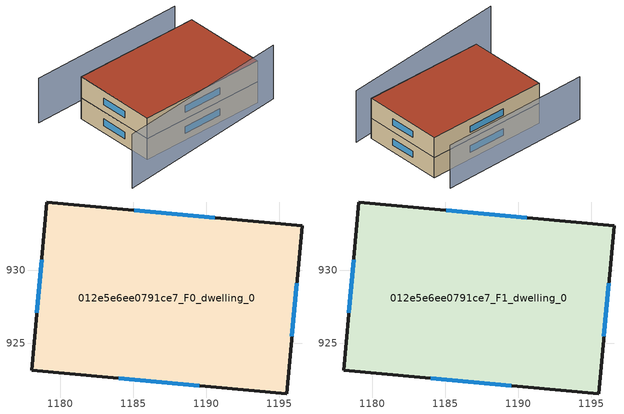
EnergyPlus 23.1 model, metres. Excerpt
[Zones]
012e5e6ee0791ce7_F0_dwelling_0
 floor ground (EU_floor_Construction): 1196.55,933.05 1195.5,921.55 1178.02,923.14 1179.07,934.65 z0
 wall outside (EU_wall_Construction): 1195.5,921.55 1196.55,933.05 1179.07,934.65 1178.02,923.14 1195.5,921.55 z0:3
 window (EU_Window_Construction): 1195.86,925.48 1196.19,929.11 / 1184.01,922.59 1189.52,922.09 / 1178.71,930.71 1178.38,927.08 / 1190.57,933.6 1185.06,934.1 z1.03:1.97
012e5e6ee0791ce7_F1_dwelling_0
 floor to 012e5e6ee0791ce7_F0_dwelling_0 (EU_floor_Construction): 1196.55,933.05 1195.5,921.55 1178.02,923.14 1179.07,934.65 z3
 wall outside (EU_wall_Construction): 1195.5,921.55 1196.55,933.05 1179.07,934.65 1178.02,923.14 1195.5,921.55 z3:6
 window (EU_Window_Construction): 1195.86,925.48 1196.19,929.11 / 1184.01,922.59 1189.52,922.09 / 1178.71,930.71 1178.38,927.08 / 1190.57,933.6 1185.06,934.1 z4.03:4.97
 roof outside (EU_roof_Construction): 1195.5,921.55 1196.55,933.05 1179.07,934.65 1178.02,923.14 z6
shading: 1172.52,920.54 1197.35,920.72 z0:7.7; 1196.86,936.03 1175.02,937.76 z0:6.4
[Building]
EU S2 Campaign: North Axis=0; Terrain=City; Solar Distribution=FullExterior
[Site:Location]
Cape.Town.Intl.AP: Latitude=-33.965; Longitude=18.602; Time Zone=2; Elevation=46
[SizingPeriod:WeatherFileDays]
AnnualSizingPeriod: Begin Month=1; Begin Day of Month=1; End Month=12; End Day of Month=31; Day of Week for Start Day=Monday; Use Weather File Daylight Saving Period=No; Use Weather File Rain and Snow Indicators=No
[MATERIAL]
EU_InternalMass_Material: Roughness=MediumRough; Thickness=0.1; Conductivity=1; Density=1800; Specific Heat=900; Thermal Absorptance=0.9; Solar Absorptance=0.7; Visible Absorptance=0.7
[MATERIAL:NOMASS] Roughness=MediumRough; Thermal Absorptance=0.9; Solar Absorptance=0.7; Visible Absorptance=0.7
Name | Thermal Resistance
EU_wall_NoMass | 0.493876
EU_roof_NoMass | 0.449382
EU_floor_NoMass | 1.25
[WINDOWMATERIAL:SIMPLEGLAZINGSYSTEM]
EU_Window_SimpleGlazing: UFactor=4.4; Solar Heat Gain Coefficient=0.85; Visible Transmittance=0.85
[CONSTRUCTION]
EU_wall_Construction: EU_wall_NoMass
EU_roof_Construction: EU_roof_NoMass
EU_floor_Construction: EU_floor_NoMass
EU_Window_Construction: EU_Window_SimpleGlazing
EU_InternalMass_Construction: EU_InternalMass_Material
[ZONE] Type=1; Multiplier=1; Ceiling Height=autocalculate; Volume=608.416; Floor Area=autocalculate; Part of Total Floor Area=Yes
012e5e6ee0791ce7_F0_dwelling_0; 012e5e6ee0791ce7_F1_dwelling_0
[INTERNALMASS] Construction=EU_InternalMass_Construction; Surface Area=202.805
Name | Zone or ZoneList
012e5e6ee0791ce7_F0_dwelling_0_EU_InternalMass | 012e5e6ee0791ce7_F0_dwelling_0
012e5e6ee0791ce7_F1_dwelling_0_EU_InternalMass | 012e5e6ee0791ce7_F1_dwelling_0
[OTHEREQUIPMENT] Fuel Type=Electricity; Design Level Calculation Method=Watts/Area; Power per Zone Floor Area=1; Fraction Latent=0; Fraction Radiant=0; Fraction Lost=0; Carbon Dioxide Generation Rate=0; EndUse Subcategory=EU_Step8_InternalGains
Name | Zone or ZoneList or Space or SpaceList | Schedule
EU_Step8_InternalGain_012e5e6ee0791ce7_F0_dwelling_0_f000 | 012e5e6ee0791ce7_F0_dwelling_0 | EU_Step8_GainSchedule_012e5e6ee0791ce7_F0_dwelling_0_f000
EU_Step8_InternalGain_012e5e6ee0791ce7_F1_dwelling_0_f000 | 012e5e6ee0791ce7_F1_dwelling_0 | EU_Step8_GainSchedule_012e5e6ee0791ce7_F1_dwelling_0_f000
[ZONEVENTILATION:DESIGNFLOWRATE] Schedule=EU_AlwaysOn; Design Flow Rate Calculation Method=AirChanges/Hour; Air Changes per Hour=0.64; Ventilation Type=Natural; Fan Pressure Rise=0; Fan Total Efficiency=1; Constant Term Coefficient=1; Temperature Term Coefficient=0; Velocity Term Coefficient=0; Velocity Squared Term Coefficient=0; Minimum Indoor Temperature=-100; Maximum Indoor Temperature=100; Delta Temperature=-100; Minimum Outdoor Temperature=-100; Maximum Outdoor Temperature=100; Maximum Wind Speed=40
Name | Zone or ZoneList or Space or SpaceList
EU_ConstantAir_012e5e6ee0791ce7_F0_dwelling_0 | 012e5e6ee0791ce7_F0_dwelling_0
EU_ConstantAir_012e5e6ee0791ce7_F1_dwelling_0 | 012e5e6ee0791ce7_F1_dwelling_0
[HVACTEMPLATE:THERMOSTAT] Constant Heating Setpoint=20; Constant Cooling Setpoint=50
EU_HeatOnly_012e5e6ee0791ce7_F0_dwelling_0; EU_HeatOnly_012e5e6ee0791ce7_F1_dwelling_0
[HVACTEMPLATE:ZONE:IDEALLOADSAIRSYSTEM] System Availability Schedule=EU_AlwaysOn; Maximum Heating Supply Air Temperature=50; Minimum Cooling Supply Air Temperature=13; Maximum Heating Supply Air Humidity Ratio=0.0156; Minimum Cooling Supply Air Humidity Ratio=0.0077; Heating Limit=NoLimit; Cooling Limit=NoLimit; Heating Availability Schedule=EU_AlwaysOn; Cooling Availability Schedule=EU_CoolingOff; Dehumidification Control Type=ConstantSensibleHeatRatio; Cooling Sensible Heat Ratio=0.7; Dehumidification Setpoint=60; Humidification Control Type=None; Humidification Setpoint=30; Outdoor Air Method=None; Outdoor Air Flow Rate per Person=0.00944; Outdoor Air Flow Rate per Zone Floor Area=0; Outdoor Air Flow Rate per Zone=0; Demand Controlled Ventilation Type=None; Outdoor Air Economizer Type=NoEconomizer; Heat Recovery Type=None; Sensible Heat Recovery Effectiveness=0.7; Latent Heat Recovery Effectiveness=0.65
Name | Template Thermostat
012e5e6ee0791ce7_F0_dwelling_0 | EU_HeatOnly_012e5e6ee0791ce7_F0_dwelling_0
012e5e6ee0791ce7_F1_dwelling_0 | EU_HeatOnly_012e5e6ee0791ce7_F1_dwelling_0
[SIZING:ZONE] Zone Cooling Design Supply Air Temperature Input Method=SupplyAirTemperature; Zone Cooling Design Supply Air Temperature=13; Zone Heating Design Supply Air Temperature Input Method=SupplyAirTemperature; Zone Heating Design Supply Air Temperature=50; Zone Cooling Design Supply Air Humidity Ratio=0.008; Zone Heating Design Supply Air Humidity Ratio=0.008; Cooling Design Air Flow Method=DesignDay; Cooling Design Air Flow Rate=0; Cooling Minimum Air Flow per Zone Floor Area=0.000762; Cooling Minimum Air Flow=0; Cooling Minimum Air Flow Fraction=0.2; Heating Design Air Flow Method=DesignDay; Heating Design Air Flow Rate=0; Heating Maximum Air Flow per Zone Floor Area=0.002032; Heating Maximum Air Flow=0.141576; Heating Maximum Air Flow Fraction=0.3; Account for Dedicated Outdoor Air System=No; Dedicated Outdoor Air System Control Strategy=NeutralSupplyAir; Dedicated Outdoor Air Low Setpoint Temperature for Design=autosize; Dedicated Outdoor Air High Setpoint Temperature for Design=autosize; Zone Load Sizing Method=Sensible Load Only No Latent Load; Zone Latent Cooling Design Supply Air Humidity Ratio Input Method=HumidityRatioDifference; Zone Cooling Design Supply Air Humidity Ratio Difference=0.005; Zone Latent Heating Design Supply Air Humidity Ratio Input Method=HumidityRatioDifference; Zone Humidification Design Supply Air Humidity Ratio Difference=0.005
012e5e6ee0791ce7_F0_dwelling_0; 012e5e6ee0791ce7_F1_dwelling_0
[SCHEDULE:CONSTANT]
Name | Hourly Value
EU_AlwaysOn | 1
EU_CoolingOff | 0
[SCHEDULE:FILE] Column Number=1; Rows to Skip at Top=0; Number of Hours of Data=8760; Column Separator=Comma; Interpolate to Timestep=No; Minutes per Item=60; Adjust Schedule for Daylight Savings=Yes
Name | File
EU_Step8_GainSchedule_012e5e6ee0791ce7_F0_dwelling_0_f000 | ../../schedules/012e5e6ee0791ce7/012e5e6ee0791ce7_F0_dwelling_0_f000_gain.csv
EU_Step8_GainSchedule_012e5e6ee0791ce7_F1_dwelling_0_f000 | ../../schedules/012e5e6ee0791ce7/012e5e6ee0791ce7_F1_dwelling_0_f000_gain.csv
